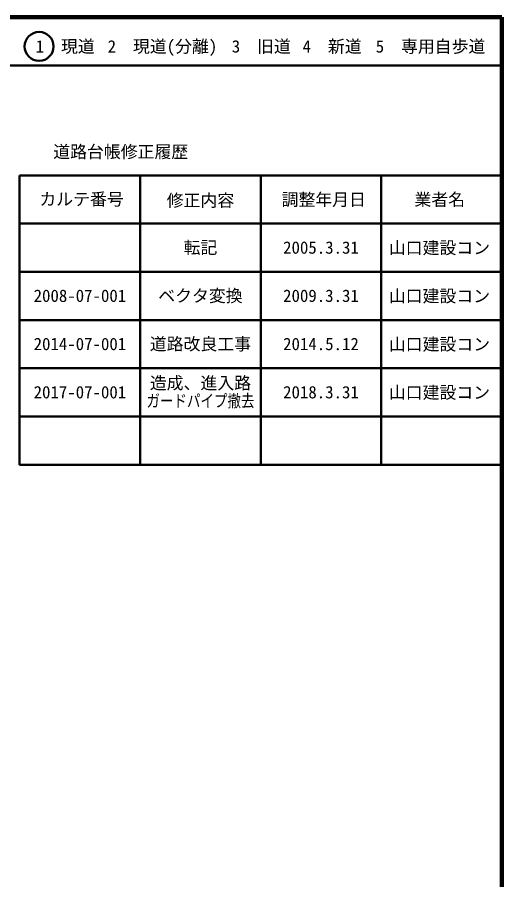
# Model space of a CAD drawing. Units: millimetres on the paper, enlarged 1000 times. Extents: x 40000 to 680000, y 20000 to 380000.
# Drawn here: x 579500 to 680000, y 201133 to 380000 of the extents above; entities that cross this region are included whole.
import ezdxf
from ezdxf.enums import TextEntityAlignment as Align

# ---------------------------------------------------------------- set-up
doc = ezdxf.new("R2010")
doc.units = ezdxf.units.MM
doc.header["$LTSCALE"] = 1000
for name, color, linetype, lineweight in [('M-TTL', 2, 'Continuous', 140), ('M-TTL-FRAM', 2, 'Continuous', 50), ('M-TTL-LINE', 7, 'Continuous', 50)]:
    doc.layers.add(name, color=color, linetype=linetype, lineweight=lineweight)
doc.layers.add('M-TTL-TXT', color=7, linetype='Continuous')
doc.styles.add('ＭＳ ゴシック', font='')
doc.styles.get('ＭＳ ゴシック').set_extended_font_data('MS Gothic')

msp = doc.modelspace()

# ---------------------------------------------------------------- linework, layer by layer
at = {"layer": 'M-TTL'}
for p, q in [((680000, 380000), (40000, 380000)), ((680000, 20000), (680000, 380000))]:
    msp.add_line(p, q, dxfattribs=at)
at = {"layer": 'M-TTL-FRAM'}
for p, q in [((580000, 347197), (580000, 287197)), ((580000, 347197), (680000, 347197)), ((580000, 287197), (680000, 287197))]:
    msp.add_line(p, q, dxfattribs=at)
at = {"layer": 'M-TTL-LINE'}
for p, q in [((40000, 370000), (680000, 370000)), ((605000, 347197), (605000, 287197)), ((630000, 347197), (630000, 287197)), ((655000, 347197), (655000, 287197)), ((580000, 337197), (680000, 337197)), ((580000, 327197), (680000, 327197)), ((580000, 317197), (680000, 317197)), ((580000, 307197), (680000, 307197)), ((580000, 297197), (680000, 297197))]:
    msp.add_line(p, q, dxfattribs=at)
msp.add_circle((584031, 373958), 3000, dxfattribs=at)

# ---------------------------------------------------------------- texts
at = {"layer": 'M-TTL-TXT', "style": 'ＭＳ ゴシック'}
for s, p in [('5\u3000専用自歩道', (665228, 373958)), ('1\u3000現道', (589448, 373958)), ('2\u3000現道(分離)', (609619, 373958)), ('3\u3000旧道', (630121, 373958)), ('4\u3000新道', (644824, 373958)), ('道路台帳修正履歴', (600968, 352113)), ('カルテ番号', (592839, 342277)), ('修正内容', (617509, 342023)), ('調整年月日', (643089, 342197)), ('業者名', (667134, 342197)), ('転記', (617500, 332245)), ('2005.3.31', (642500, 332245)), ('山口建設コン', (667077, 332189)), ('ベクタ変換', (617500, 322245)), ('山口建設コン', (667077, 322189)), ('2008-07-001', (592500, 322245)), ('2009.3.31', (642500, 322245)), ('2014-07-001', (592500, 312245)), ('道路改良工事', (617500, 312245)), ('2014.5.12', (642500, 312245)), ('山口建設コン', (667077, 312189)), ('造成、進入路', (617500, 304145)), ('2017-07-001', (592500, 302245)), ('2018.3.31', (642500, 302245)), ('山口建設コン', (667077, 302189))]:
    msp.add_text(s, height=2566, dxfattribs=at).set_placement(p, align=Align.MIDDLE_CENTER)
at = {"layer": 'M-TTL-TXT', "style": 'ＭＳ ゴシック', "width": 0.8}
msp.add_text('ガードパイプ撤去', height=2566, dxfattribs=at).set_placement((617500, 300453), align=Align.MIDDLE_CENTER)

doc.saveas('drawing.dxf')
